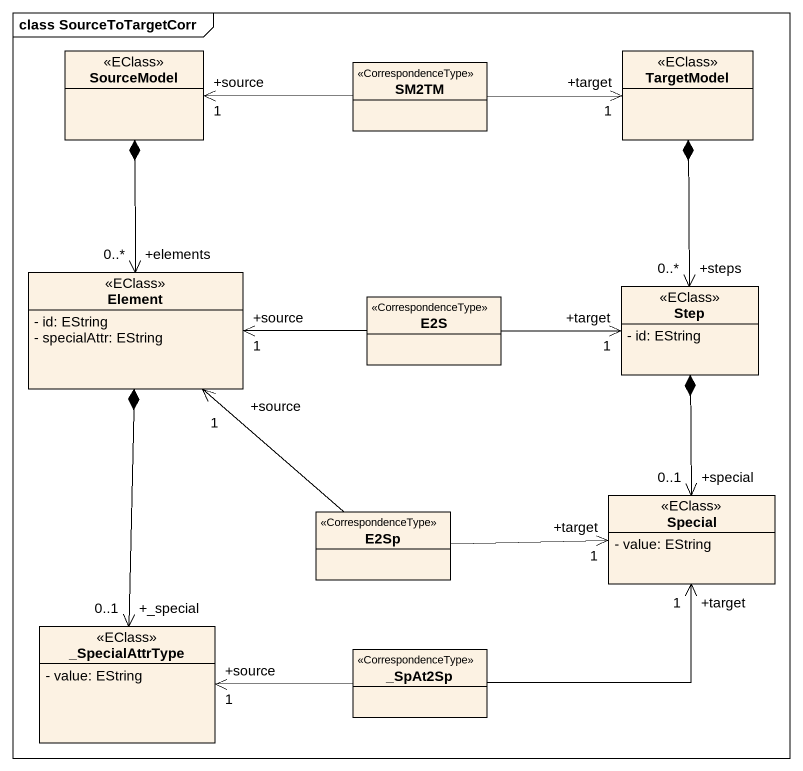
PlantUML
@startuml
mainframe class SourceToTargetCorr
hide circle
hide empty members
skinparam classAttributeIconSize 0
class SourceModel <<EClass>>
class SM2TM <<CorrespondenceType>>
class TargetModel <<EClass>>
class Element <<EClass>> {
  - id: EString
  - specialAttr: EString
}
class E2S <<CorrespondenceType>>
class Step <<EClass>> {
  - id: EString
}
class E2Sp <<CorrespondenceType>>
class Special <<EClass>> {
  - value: EString
}
class "_SpecialAttrType" as SpecialAttrType <<EClass>> {
  - value: EString
}
class "_SpAt2Sp" as SpAt2Sp <<CorrespondenceType>>
SourceModel *--> "+elements\n0..*" Element
SM2TM -left-> "+source\n1" SourceModel
SM2TM -right-> "+target\n1" TargetModel
TargetModel *--> "+steps\n0..*" Step
Element *--> "+_special\n0..1" SpecialAttrType
E2S -left-> "+source\n1" Element
E2S -right-> "+target\n1" Step
Step *--> "+special\n0..1" Special
E2Sp -up-> "+source\n1" Element
E2Sp -right-> "+target\n1" Special
SpAt2Sp -right-> "+target\n1" Special
SpAt2Sp -left-> "+source\n1" SpecialAttrType
@enduml
